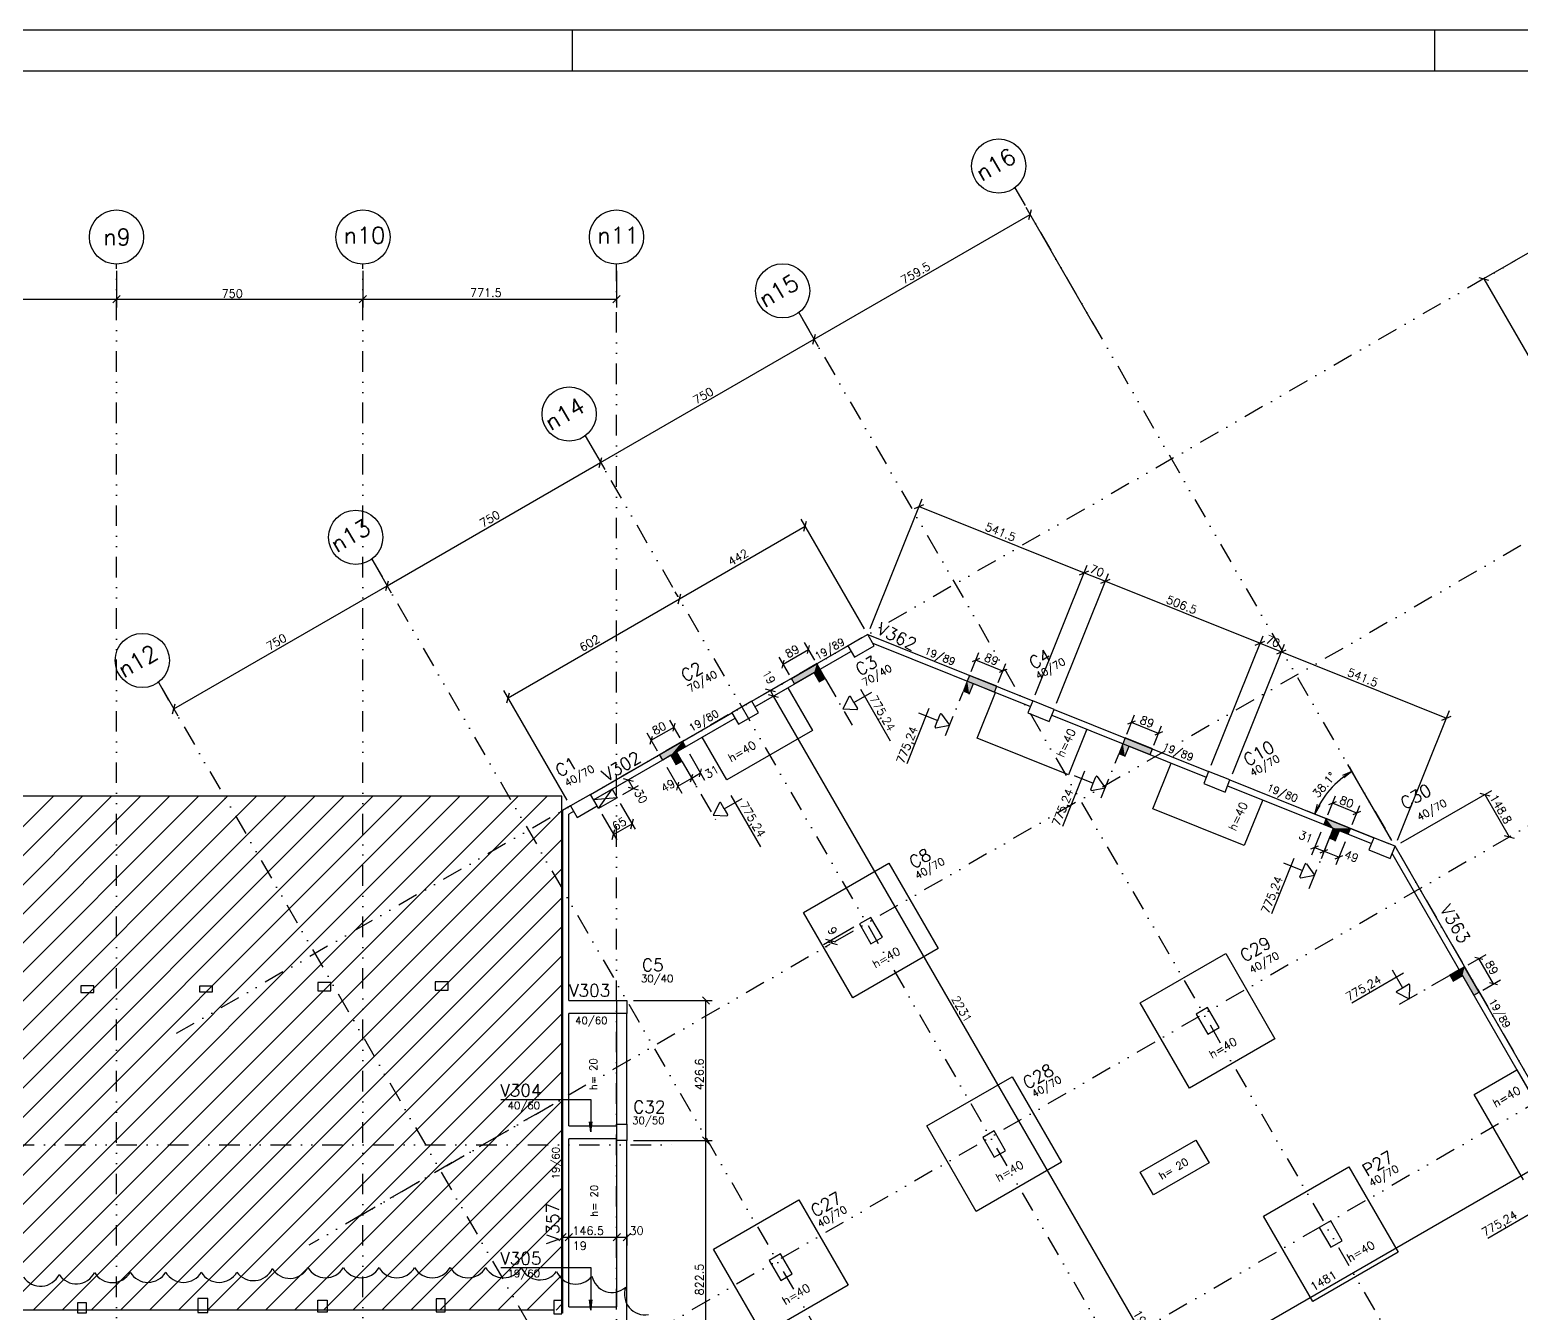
# Model space of a CAD drawing. Extents: x 550442 to 565317, y -292 to 10221.
# Drawn here: x 558416 to 562955, y 6315 to 10221 of the extents above; entities that cross this region are included whole.
import ezdxf

# ---------------------------------------------------------------- set-up
doc = ezdxf.new("R2010")
doc.units = 0
doc.header["$LTSCALE"] = 125
doc.header["$MEASUREMENT"] = 0
doc.linetypes.add('DIVIDE', pattern=[1.25, 0.5, -0.25, 0, -0.25, 0, -0.25])
doc.linetypes.add('ESTILO_TQS_0003', pattern=[0.91, 0.5, -0.2, 0.01, -0.2])
doc.layers.get('0').update_dxf_attribs({"linetype": 'CONTINUOUS'})
for name, color, linetype in [('110', 113, 'CONTINUOUS'), ('204', 7, 'ESTILO_TQS_0003'), ('205', 14, 'DIVIDE'), ('216', 7, 'CONTINUOUS'), ('219', 240, 'CONTINUOUS'), ('220', 4, 'CONTINUOUS'), ('221', 5, 'CONTINUOUS'), ('222', 6, 'CONTINUOUS'), ('226', 10, 'CONTINUOUS'), ('230', 3, 'CONTINUOUS'), ('232', 7, 'CONTINUOUS'), ('238', 11, 'CONTINUOUS'), ('239', 4, 'CONTINUOUS'), ('250', 5, 'CONTINUOUS')]:
    doc.layers.add(name, color=color, linetype=linetype)
doc.styles.get("Standard").update_dxf_attribs({"font": 'ROMANS.SHX'})

# ---------------------------------------------------------------- blocks, each defined once
blk = doc.blocks.new('_H179BAF5357-002')
for p, q in [((4503.446365, 3266.009497), (6067.321825, 4829.884958)), ((4591.834712, 3266.009497), (6155.710173, 4829.884958)), ((4680.22306, 3266.009497), (6244.09852, 4829.884958)), ((4768.611408, 3266.009497), (6332.486868, 4829.884958)), ((4856.999755, 3266.009497), (6420.875216, 4829.884958)), ((4945.388103, 3266.009497), (6509.263563, 4829.884958)), ((5033.77645, 3266.009497), (6597.651911, 4829.884958)), ((5122.164798, 3266.009497), (6686.040259, 4829.884958)), ((5210.553146, 3266.009497), (6774.428606, 4829.884958)), ((5298.941493, 3266.009497), (6862.816954, 4829.884958)), ((5387.329841, 3266.009497), (6951.205302, 4829.884958)), ((5475.718189, 3266.009497), (7039.593649, 4829.884958)), ((5564.106536, 3266.009497), (7127.981997, 4829.884958)), ((5652.494884, 3266.009497), (7216.370345, 4829.884958)), ((5740.883232, 3266.009497), (7304.758692, 4829.884958)), ((5829.271579, 3266.009497), (7393.14704, 4829.884958)), ((5917.659927, 3266.009497), (7481.535388, 4829.884958)), ((6006.048275, 3266.009497), (7569.923735, 4829.884958)), ((6094.436622, 3266.009497), (7614.692067, 4786.264942)), ((6182.82497, 3266.009497), (7614.692067, 4697.876595)), ((6271.213318, 3266.009497), (7614.692067, 4609.488247)), ((6359.601665, 3266.009497), (7614.692067, 4521.099899)), ((6447.990013, 3266.009497), (7614.692067, 4432.711552)), ((6536.37836, 3266.009497), (7614.692067, 4344.323204)), ((6624.766708, 3266.009497), (7614.692067, 4255.934856)), ((6713.155056, 3266.009497), (7614.692067, 4167.546509)), ((6801.543403, 3266.009497), (7614.692067, 4079.158161)), ((6889.931751, 3266.009497), (7614.692067, 3990.769813)), ((6978.320099, 3266.009497), (7614.692067, 3902.381466)), ((7066.708446, 3266.009497), (7614.692067, 3813.993118)), ((7155.096794, 3266.009497), (7614.692067, 3725.604771)), ((7243.485142, 3266.009497), (7614.692067, 3637.216423)), ((7331.873489, 3266.009497), (7614.692067, 3548.828075)), ((7420.261837, 3266.009497), (7614.692067, 3460.439728)), ((7508.650185, 3266.009497), (7614.692067, 3372.05138)), ((7597.038532, 3266.009497), (7614.692067, 3283.663032))]:
    blk.add_line(p, q)

msp = doc.modelspace()

# ---------------------------------------------------------------- linework, layer by layer
for p, q in [((550442.2, 10220.8), (565317.2, 10220.8)), ((560067.2, 10095.8), (560067.2, 10220.8)), ((562692.2, 10095.8), (562692.2, 10220.8))]:
    msp.add_line(p, q)
at = {"layer": '110'}
for points in [[(560803.2, 8264.8), (560811, 8291.2), (560733.9, 8246.7)], [(560803.2, 8264.8), (560733.9, 8246.7), (560743.4, 8230.2)], [(560803.2, 8264.8), (560743.4, 8230.2), (560803.2, 8264.8)], [(560803.2, 8264.8), (560820.5, 8274.7), (560811, 8291.2)], [(560803.2, 8264.8), (560837.7, 8245), (560820.5, 8274.7)], [(560803.2, 8264.8), (560820.5, 8274.7), (560820.5, 8274.7)], [(560803.2, 8264.8), (560820.4, 8235), (560837.7, 8245)], [(561256.3, 8206.5), (561269.1, 8238.3), (561274.8, 8199.1)], [(561269.1, 8238.3), (561256.3, 8206.5), (561269.1, 8238.3)], [(561269.1, 8238.3), (561276.2, 8256), (561274.8, 8199.1)], [(561274.8, 8199.1), (561276.2, 8256), (561287.6, 8230.9)], [(561276.2, 8256), (561358.8, 8222.8), (561287.6, 8230.9)], [(561287.6, 8230.9), (561358.8, 8222.8), (561351.7, 8205.2)], [(560401.9, 8055), (560332.6, 8015), (560342.1, 7998.5)], [(560401.9, 8055), (560342.1, 7998.5), (560367.3, 8013.1)], [(560401.9, 8055), (560367.3, 8013.1), (560384.5, 8023)], [(560401.9, 8055), (560384.5, 8023), (560411.4, 8038.5)], [(561729.9, 8016.2), (561742.7, 8048.1), (561748.4, 8008.8)], [(561742.7, 8048.1), (561729.9, 8016.2), (561742.7, 8048.1)], [(561742.7, 8048.1), (561749.8, 8065.7), (561748.4, 8008.8)], [(561748.4, 8008.8), (561749.8, 8065.7), (561761.2, 8040.7)], [(561749.8, 8065.7), (561832.4, 8032.5), (561761.2, 8040.7)], [(561761.2, 8040.7), (561832.4, 8032.5), (561825.3, 8014.9)], [(560384.5, 8023), (560367.3, 8013.1), (560384.4, 7983.3)], [(560384.5, 8023), (560384.4, 7983.3), (560401.7, 7993.3)], [(562382.9, 7790.9), (562354.2, 7802.5), (562361.2, 7820.1)], [(562382.9, 7790.9), (562361.2, 7820.1), (562435.5, 7790.3)], [(562382.9, 7790.9), (562388.6, 7751.7), (562370.1, 7759.1)], [(562382.9, 7790.9), (562435.5, 7790.3), (562401.4, 7783.5)], [(562382.9, 7790.9), (562401.4, 7783.5), (562388.6, 7751.7)], [(562401.4, 7783.5), (562435.5, 7790.3), (562428.4, 7772.7)], [(562775.9, 7342.6), (562736.2, 7342.7), (562765.9, 7359.8)], [(562775.9, 7342.6), (562765.9, 7359.8), (562782.4, 7369.3)], [(562775.9, 7342.6), (562765.9, 7359.8), (562765.9, 7359.8)], [(562775.9, 7342.6), (562782.4, 7369.3), (562826.9, 7292.2)], [(562775.9, 7342.6), (562746.1, 7325.4), (562736.2, 7342.7)], [(562775.9, 7342.6), (562826.9, 7292.2), (562810.4, 7282.7)], [(562775.9, 7342.6), (562810.4, 7282.7), (562775.9, 7342.6)]]:
    msp.add_solid(points, dxfattribs=at)
at = {"layer": '204'}
for p, q in [((560837.7, 8245), (560918.6, 8104.8)), ((561202.9, 8073.5), (561256.3, 8206.5)), ((560401.7, 7993.3), (560512, 7802.2)), ((561676.5, 7883.2), (561729.9, 8016.2)), ((562309.2, 7607.4), (562370.1, 7759.1)), ((562584.6, 7255.2), (562736.2, 7342.7))]:
    msp.add_line(p, q, dxfattribs=at)
at = {"layer": '205'}
for p, q in [((561413.8, 9739.8), (564036.2, 5197.6)), ((562980.4, 9543.7), (558858.1, 7163.7)), ((558680, 2922.2), (558680, 9507.5)), ((559430, 2922.2), (559430, 9507.5)), ((560201.5, 2884.7), (560201.5, 9507.5)), ((560756.1, 9360), (563378.5, 4817.9)), ((560106.5, 8985), (562729, 4442.8)), ((563360.1, 8885.9), (559265.7, 6522)), ((559457, 8610), (562079.5, 4067.8)), ((558807.5, 8235), (561429.9, 3692.8)), ((563735.1, 8237), (559640.7, 5867.5)), ((564105.4, 7595.1), (559970.7, 5208)), ((559412.9, 6607), (560047, 6973.1)), ((554612, 6827.3), (560390.1, 6827.3))]:
    msp.add_line(p, q, dxfattribs=at)
at = {"layer": '216'}
for p, q in [((561456.5, 9643.8), (561464.6, 9674)), ((562825.4, 9467), (562855.6, 9458.9)), ((558668.9, 9389.7), (558691, 9411.8)), ((558668.9, 9389.7), (558691, 9411.8)), ((559418.9, 9389.7), (559441, 9411.8)), ((559418.9, 9389.7), (559441, 9411.8)), ((560190.4, 9389.7), (560212.5, 9411.8)), ((560798.7, 9264), (560806.8, 9294.2)), ((560798.7, 9264), (560806.8, 9294.2)), ((560149.2, 8889), (560157.3, 8919.2)), ((560149.2, 8889), (560157.3, 8919.2)), ((561108.1, 8764.3), (561136.9, 8776.6)), ((560771.7, 8694.9), (560779.8, 8725.1)), ((559499.7, 8514), (559507.8, 8544.2)), ((559499.7, 8514), (559507.8, 8544.2)), ((561610.6, 8562.5), (561639.3, 8574.7)), ((561610.6, 8562.5), (561639.3, 8574.7)), ((561675.5, 8536.4), (561704.3, 8548.6)), ((561675.5, 8536.4), (561704.3, 8548.6)), ((560388.9, 8473.9), (560397, 8504.1)), ((560388.9, 8473.9), (560397, 8504.1)), ((562145.5, 8347.6), (562174.2, 8359.8)), ((562145.5, 8347.6), (562174.2, 8359.8)), ((562210.5, 8321.5), (562239.2, 8333.8)), ((562210.5, 8321.5), (562239.2, 8333.8)), ((558850.2, 8139), (558858.3, 8169.2)), ((559867.5, 8172.9), (559875.6, 8203.1)), ((560684.9, 8205.7), (560654.8, 8213.7)), ((560694.4, 8189.2), (560664.3, 8197.3)), ((560694.4, 8189.2), (560664.3, 8197.3)), ((562712.9, 8119.6), (562741.7, 8131.9)), ((562439.4, 7963.3), (562410.6, 7951.4)), ((562439.4, 7963.3), (562414.6, 7944.3)), ((562828.7, 7897.7), (562858.9, 7889.6)), ((562327.1, 7833.8), (562334.8, 7864.1)), ((562327.1, 7833.8), (562342.4, 7861.1)), ((562903.1, 7768.8), (562933.3, 7760.7)), ((560838, 7452.9), (560868.2, 7444.8)), ((560842.5, 7445.1), (560872.7, 7437)), ((560026.3, 6534.9), (560048.4, 6557)), ((560045.3, 6534.9), (560067.4, 6557)), ((560045.3, 6534.9), (560067.4, 6557)), ((560191.9, 6534.9), (560214, 6557)), ((560191.9, 6534.9), (560214, 6557)), ((560221.9, 6534.9), (560244, 6557))]:
    msp.add_line(p, q, dxfattribs=at)
at = {"layer": '216', "linetype": 'Continuous'}
for p, q in [((560782.6, 8322.6), (560789.1, 8346.8)), ((561306.4, 8307.5), (561283.4, 8297.7)), ((560705.5, 8278.1), (560712, 8302.2)), ((560811, 8291.2), (560811, 8291.2)), ((561389, 8274.3), (561366, 8264.5)), ((560733.9, 8246.7), (560733.9, 8246.7)), ((561276.2, 8256), (561276.2, 8256)), ((561358.8, 8222.8), (561358.8, 8222.8)), ((560373.5, 8086.4), (560380, 8110.6)), ((561780, 8117.2), (561757, 8107.4)), ((561862.6, 8084.1), (561839.6, 8074.2)), ((560304.2, 8046.4), (560310.7, 8070.6)), ((560401.9, 8055), (560401.9, 8055)), ((560411.4, 8038.5), (560411.4, 8038.5)), ((561749.8, 8065.7), (561749.8, 8065.7)), ((560332.6, 8015), (560332.6, 8015)), ((560342.1, 7998.5), (560342.1, 7998.5)), ((560401.7, 7993.3), (560401.7, 7993.3)), ((560401.7, 7993.3), (560401.7, 7993.3)), ((561832.4, 8032.5), (561832.4, 8032.5)), ((560222.2, 7942), (560252.3, 7934)), ((560427.1, 7931.6), (560433.6, 7955.7)), ((560427.1, 7931.6), (560433.6, 7955.7)), ((560454, 7947.1), (560460.4, 7971.2)), ((560188.2, 7909.7), (560188.2, 7909.7)), ((560237.2, 7916.1), (560267.3, 7908)), ((560384.7, 7907.1), (560391.1, 7931.2)), ((560203.2, 7883.7), (560203.2, 7883.7)), ((560203.2, 7883.7), (560203.2, 7883.7)), ((562391.5, 7871.6), (562368.5, 7861.8)), ((560146.9, 7851.2), (560146.9, 7851.2)), ((560245.1, 7788.9), (560253.2, 7819.1)), ((562361.2, 7820.1), (562361.2, 7820.1)), ((562465.7, 7841.8), (562442.7, 7832)), ((560188.8, 7756.4), (560196.9, 7786.6)), ((562354.2, 7802.5), (562354.2, 7802.5)), ((562382.9, 7790.9), (562382.9, 7790.9)), ((562382.9, 7790.9), (562382.9, 7790.9)), ((562428.4, 7772.7), (562428.4, 7772.7)), ((562435.5, 7790.3), (562435.5, 7790.3)), ((562314.6, 7727.7), (562337.6, 7737.5)), ((562343.3, 7716.1), (562366.3, 7725.9)), ((562343.3, 7716.1), (562366.3, 7725.9)), ((562388.8, 7697.9), (562411.8, 7707.7)), ((562837.9, 7391.2), (562813.8, 7397.7)), ((562782.4, 7369.3), (562782.4, 7369.3)), ((562882.5, 7314.1), (562858.3, 7320.6)), ((560233, 7266.9), (560233, 7266.9)), ((560484.9, 7255.9), (560462.8, 7278)), ((562826.9, 7292.2), (562826.9, 7292.2)), ((560233, 6840.3), (560233, 6840.3)), ((560233, 6840.3), (560233, 6840.3)), ((560484.9, 6829.3), (560462.8, 6851.4)), ((560484.9, 6829.3), (560462.8, 6851.4))]:
    msp.add_line(p, q, dxfattribs=at)
at = {"layer": '219', "linetype": 'Continuous'}
for centre, start, end in [((559097.2, 6476.4), 215.5731, 335.5731), ((559207.3, 6483.4), 211.7423, 331.7423), ((559316.4, 6485.1), 210.038, 330.038), ((559424.7, 6485.2), 210.0057, 330.0057), ((559533, 6485.2), 210.0011, 330.0011), ((559641.2, 6485.2), 210, 330), ((559749.5, 6485.2), 210, 330), ((559857.7, 6485.2), 210, 330), ((559969.1, 6479), 203.614, 323.614), ((558449.1, 6459.7), 214.13, 334.13), ((558557.5, 6466.8), 213.425, 333.425), ((558667.2, 6470.6), 210.5185, 330.5185), ((558775.7, 6471.2), 210.0878, 330.0878), ((558884, 6471.3), 210.0173, 330.0173), ((558992.2, 6471.3), 210.0033, 330.0033), ((560077.1, 6465.9), 202.5704, 322.5704), ((560188, 6440.6), 191.7479, 311.7479), ((560288.2, 6372.4), 159.7452, 279.7452)]:
    msp.add_arc(centre, 62.5, start, end, dxfattribs=at)
at = {"layer": '220'}
for points in [[(560905.3, 8345.6), (560925.3, 8311), (560985.9, 8346), (560965.9, 8380.6), (560905.3, 8345.6)], [(560820.4, 8235), (560803.2, 8264.8), (560743.4, 8230.2), (560733.9, 8246.7), (560811, 8291.2), (560820.5, 8274.7), (560820.5, 8274.7), (560837.7, 8245)], [(561274.8, 8199.1), (561287.6, 8230.9), (561351.7, 8205.2), (561358.8, 8222.8), (561276.2, 8256), (561269.1, 8238.3), (561269.1, 8238.3), (561256.3, 8206.5)], [(560552.8, 8142.1), (560572.8, 8107.5), (560633.4, 8142.5), (560613.4, 8177.1), (560552.8, 8142.1)], [(561468.4, 8178.8), (561453.4, 8141.7), (561518.4, 8115.6), (561533.3, 8152.7), (561468.4, 8178.8)], [(560384.4, 7983.3), (560367.3, 8013.1), (560342.1, 7998.5), (560332.6, 8015), (560401.9, 8055), (560411.4, 8038.5), (560384.5, 8023), (560401.7, 7993.3)], [(561748.4, 8008.8), (561761.2, 8040.7), (561825.3, 8014.9), (561832.4, 8032.5), (561749.8, 8065.7), (561742.7, 8048.1), (561742.7, 8048.1), (561729.9, 8016.2)], [(562003.3, 7963.9), (561988.4, 7926.8), (562053.3, 7900.7), (562068.2, 7937.8), (562003.3, 7963.9)], [(560061.7, 7858.6), (560081.7, 7824), (560142.4, 7859), (560122.4, 7893.6), (560061.7, 7858.6)], [(562388.6, 7751.7), (562401.4, 7783.5), (562428.4, 7772.7), (562435.5, 7790.3), (562361.2, 7820.1), (562354.2, 7802.5), (562382.9, 7790.9), (562370.1, 7759.1)], [(562505.8, 7762), (562490.8, 7724.9), (562555.8, 7698.8), (562570.7, 7736), (562505.8, 7762)], [(560975.7, 7519.7), (560941, 7499.7), (560976, 7439), (561010.7, 7459), (560975.7, 7519.7)], [(562746.1, 7325.4), (562775.9, 7342.6), (562810.4, 7282.7), (562826.9, 7292.2), (562782.4, 7369.3), (562765.9, 7359.8), (562765.9, 7359.8), (562736.2, 7342.7)], [(560203, 7266.9), (560233, 7266.9), (560233, 7226.9), (560203, 7226.9), (560203, 7266.9)], [(562000.2, 7245.1), (561965.6, 7225.1), (562000.6, 7164.5), (562035.2, 7184.5), (562000.2, 7245.1)], [(560203, 6890.3), (560233, 6890.3), (560233, 6840.3), (560203, 6840.3), (560203, 6890.3)], [(561350.7, 6870.1), (561316, 6850.1), (561351, 6789.5), (561385.7, 6809.5), (561350.7, 6870.1)], [(562374.9, 6596.1), (562340.3, 6576.1), (562375.3, 6515.4), (562409.9, 6535.4), (562374.9, 6596.1)], [(560701.1, 6495.1), (560666.5, 6475.1), (560701.5, 6414.5), (560736.1, 6434.5), (560701.1, 6495.1)]]:
    msp.add_lwpolyline(points, dxfattribs=at)
at = {"layer": '221'}
for centre in [(561364.8, 9806.2), (558680, 9590), (559430, 9590), (560201.5, 9590), (560707, 9426.4), (560057.5, 9051.4), (559408, 8676.4), (558758.5, 8301.4)]:
    msp.add_circle(centre, 82.5, dxfattribs=at)
at = {"layer": '222'}
msp.add_line((550754.7, 10095.8), (565192.2, 10095.8), dxfattribs=at)
at = {"layer": '226'}
for points in [[(558571.4, 7290.7), (558611.4, 7290.7), (558611.4, 7310.8), (558571.4, 7310.8), (558571.4, 7290.7)], [(558933.5, 7311.7), (558971.4, 7311.7), (558971.4, 7291.8), (558933.5, 7291.8), (558933.5, 7311.7)], [(559292.4, 7296.3), (559332.3, 7296.3), (559332.3, 7321.4), (559292.4, 7321.4), (559292.4, 7296.3)], [(559649.8, 7298.3), (559689.8, 7298.3), (559689.8, 7323.2), (559649.8, 7323.2), (559649.8, 7298.3)]]:
    msp.add_lwpolyline(points, dxfattribs=at)
at = {"layer": '230'}
for points in [[(558927.6, 6316.9), (558957.6, 6316.9), (558957.6, 6359.7), (558927.6, 6359.7), (558927.6, 6316.9)], [(559292.6, 6354.7), (559321.5, 6354.7), (559321.5, 6317.9), (559292.6, 6317.9), (559292.6, 6354.7)], [(559652.3, 6318.9), (559680, 6318.9), (559680, 6358.5), (559652.3, 6358.5), (559652.3, 6318.9)], [(560010.4, 6312.6), (560035.4, 6312.6), (560035.4, 6353.6), (560010.4, 6353.6), (560010.4, 6312.6)], [(558562.6, 6347.9), (558587.7, 6347.9), (558587.7, 6315.1), (558562.6, 6315.1), (558562.6, 6347.9)]]:
    msp.add_lwpolyline(points, dxfattribs=at)
at = {"layer": '232'}
for p, q in [((560035.2, 6353.6), (560035.2, 7888.2)), ((560010.4, 6324.3), (555697.5, 6324.3))]:
    msp.add_line(p, q, dxfattribs=at)
at = {"layer": '238'}
for p, q in [((560965.9, 8380.6), (561468.4, 8178.8)), ((560981.3, 8353.9), (561461.3, 8161.1)), ((560613.4, 8177.1), (560905.3, 8345.6)), ((560622.9, 8160.7), (560914.8, 8329.1)), ((560622.9, 8160.7), (560722.5, 8218.2)), ((560722.5, 8218.2), (560797.5, 8088.3)), ((560909.8, 8191.4), (560890.2, 8154)), ((560924.1, 8173.5), (560913.8, 8191.4)), ((560924.1, 8173.5), (560978.2, 8204.8)), ((560924.1, 8173.5), (560934.5, 8155.6)), ((560944.1, 8213.9), (561034.6, 8057.1)), ((561298.6, 8064.8), (561354.6, 8204)), ((561354.6, 8204), (561461.3, 8161.1)), ((560122.4, 7893.6), (560552.8, 8142.1)), ((560131.9, 7877.2), (560562.3, 8125.7)), ((560462.7, 8068.2), (560562.3, 8125.7)), ((560890.2, 8154), (560932.4, 8152.2)), ((561085.9, 7987.9), (561153.4, 8155.9)), ((561120.9, 8142), (561178.9, 8118.7)), ((561178.9, 8118.7), (561186.6, 8137.9)), ((561190.5, 8138.4), (561215.2, 8104.1)), ((561526.2, 8135), (561996.2, 7946.3)), ((561526.2, 8135), (561632.9, 8092.2)), ((561533.3, 8152.7), (562003.3, 7963.9)), ((560797.5, 8088.3), (560537.7, 7938.3)), ((561171.1, 8099.5), (561178.8, 8118.7)), ((561173.7, 8096.4), (561215.2, 8104.1)), ((561632.9, 8092.2), (561577, 7953)), ((560537.7, 7938.3), (560462.7, 8068.2)), ((561577, 7953), (561298.6, 8064.8)), ((561833.6, 7849.9), (561889.5, 7989.1)), ((561559.5, 7797.6), (561627, 7965.6)), ((561594.5, 7951.7), (561652.5, 7928.4)), ((561652.5, 7928.4), (561660.2, 7947.6)), ((561664.2, 7948.1), (561688.8, 7913.8)), ((561644.8, 7909.2), (561652.5, 7928.4)), ((561647.3, 7906.2), (561688.8, 7913.8)), ((562061.2, 7920.2), (562498.7, 7744.4)), ((562068.2, 7937.8), (562505.8, 7762)), ((560061.7, 7858.6), (560037.4, 7844.5)), ((560515.1, 7868.2), (560495.5, 7830.8)), ((560529.4, 7850.4), (560519.1, 7868.3)), ((560529.4, 7850.4), (560583.5, 7881.6)), ((560549.4, 7890.8), (560639.9, 7734)), ((562167.9, 7877.3), (562112, 7738.1)), ((560037.4, 7844.5), (560037.4, 6314.9)), ((560071.2, 7842.2), (560056.4, 7833.6)), ((560056.4, 7266.9), (560056.4, 7833.6)), ((560495.5, 7830.8), (560537.7, 7829.1)), ((560529.4, 7850.4), (560539.8, 7832.5)), ((562112, 7738.1), (561833.6, 7849.9)), ((563015.4, 6965.8), (562570.7, 7736)), ((562196.1, 7531.6), (562263.6, 7699.6)), ((562231.1, 7685.7), (562289.1, 7662.4)), ((562289.1, 7662.5), (562296.8, 7681.6)), ((562300.8, 7682.1), (562325.4, 7647.9)), ((562998.9, 6956.3), (562561.7, 7713.5)), ((562281.4, 7643.3), (562289.1, 7662.4)), ((562283.9, 7640.2), (562325.4, 7647.9)), ((562562.4, 7359.7), (562593.6, 7305.6)), ((562439.7, 7260), (562596.5, 7350.6)), ((562593.6, 7305.6), (562611.5, 7315.9)), ((562614.9, 7313.9), (562613.2, 7271.7)), ((560056.4, 7266.9), (560203, 7266.9)), ((562575.7, 7295.2), (562593.6, 7305.6)), ((562575.8, 7291.3), (562613.2, 7271.7)), ((560203, 7226.9), (560056.4, 7226.9)), ((560056.4, 6885.3), (560056.4, 7226.9)), ((560203, 6890.3), (560203, 7226.9)), ((560233, 6890.3), (560233, 7226.9)), ((562811.5, 6980.9), (562941.4, 7055.9)), ((562941.4, 7055.9), (562998.9, 6956.3)), ((562961.5, 6721.1), (562811.5, 6980.9)), ((560056.4, 6885.3), (560203, 6885.3)), ((560203, 6845.3), (560056.4, 6845.3)), ((560056.4, 6333.9), (560056.4, 6845.3)), ((560203, 6333.9), (560203, 6840.3)), ((560233, 6087.8), (560233, 6840.3)), ((562853.4, 6543.5), (563010.2, 6634.1)), ((560056.4, 6333.9), (560203, 6333.9))]:
    msp.add_line(p, q, dxfattribs=at)
for points in [[(560203.2, 7883.7), (560146.9, 7851.2), (560131.9, 7877.2), (560188.2, 7909.7), (560203.2, 7883.7)], [(560770.9, 7534.3), (561030.7, 7684.3), (561180.7, 7424.4), (560920.9, 7274.4), (560770.9, 7534.3)], [(561795.5, 7259.7), (562055.3, 7409.7), (562205.3, 7149.9), (561945.5, 6999.9), (561795.5, 7259.7)], [(561145.9, 6884.7), (561405.7, 7034.7), (561555.7, 6774.9), (561295.9, 6624.9), (561145.9, 6884.7)], [(562170.2, 6610.6), (562430, 6760.6), (562580, 6500.8), (562320.2, 6350.8), (562170.2, 6610.6)], [(560496.4, 6509.7), (560756.2, 6659.7), (560906.2, 6399.9), (560646.4, 6249.9), (560496.4, 6509.7)]]:
    msp.add_lwpolyline(points, dxfattribs=at)
for centre, start, end in [((560911.8, 8190.3), 29.9996, 152.3766), ((560932.5, 8154.5), 267.6273, 29.9996), ((561188.7, 8137), 35.7418, 158.1188), ((561173.3, 8098.7), 158.1188, 280.491), ((561662.3, 7946.8), 35.7418, 158.1188), ((561646.9, 7908.4), 158.1188, 280.491), ((560517.1, 7867.2), 29.9996, 152.3766), ((560537.8, 7831.3), 267.6273, 29.9996), ((562298.9, 7680.8), 35.7418, 158.1188), ((562283.5, 7642.4), 158.1188, 280.491), ((562612.7, 7314), 357.6209, 119.9979), ((562576.8, 7293.3), 119.9979, 242.3702)]:
    msp.add_arc(centre, 2.27, start, end, dxfattribs=at)
at = {"layer": '239'}
msp.add_lwpolyline([(561795.6, 6744.4), (561964.4, 6841.9), (562004.7, 6772.2), (561835.9, 6674.7), (561795.6, 6744.4)], dxfattribs=at)
at = {"layer": '250'}
for p, q in [((561654.6, 9322.6), (561448, 9680.5)), ((560802.8, 9279.1), (561460.5, 9658.9)), ((558680, 9487.5), (558680, 9375.7)), ((559430, 9487.5), (559430, 9375.7)), ((560201.5, 9487.5), (560201.5, 9375.7)), ((562937.6, 9519), (562818.9, 9450.4)), ((562840.5, 9462.9), (563220.3, 8805.2)), ((557930, 9400.7), (558680, 9400.7)), ((558680, 9400.7), (559430, 9400.7)), ((559430, 9400.7), (560201.5, 9400.7)), ((560766.1, 9342.7), (560815.3, 9257.5)), ((560153.3, 8904.1), (560802.8, 9279.1)), ((560116.5, 8967.7), (560165.8, 8882.5)), ((559503.7, 8529.1), (560153.3, 8904.1)), ((560973.4, 8399.2), (561131.8, 8793.6)), ((561122.5, 8770.4), (561624.9, 8568.6)), ((560955.9, 8397.9), (560763.2, 8731.7)), ((560392.9, 8489), (560775.7, 8710)), ((559467, 8592.7), (559516.2, 8507.5)), ((561475.8, 8197.3), (561634.3, 8591.8)), ((561540.8, 8171.2), (561699.2, 8565.7)), ((561624.9, 8568.6), (561689.9, 8542.5)), ((561689.9, 8542.5), (562159.9, 8353.7)), ((558854.2, 8154.1), (559503.7, 8529.1)), ((559871.6, 8188), (560392.9, 8489)), ((560388.2, 8497.2), (560380.4, 8510.7)), ((562010.7, 7982.4), (562169.2, 8376.9)), ((562075.7, 7956.4), (562234.1, 8350.8)), ((562159.9, 8353.7), (562224.8, 8327.6)), ((562224.8, 8327.6), (562727.3, 8125.8)), ((558817.5, 8217.7), (558866.7, 8132.5)), ((560712.8, 8234.5), (560648.2, 8197.2)), ((560051.8, 7875.9), (559859.1, 8209.7)), ((560679.3, 8193.2), (560669.8, 8209.7)), ((561794.8, 6261.1), (560679.3, 8193.2)), ((562578.2, 7754.5), (562736.6, 8149)), ((562560.7, 7753.3), (562426.9, 7985)), ((560146.9, 7851.2), (560188.2, 7909.7)), ((562588, 7746), (562865.4, 7906.1)), ((560035.2, 7888.2), (551997.1, 7888.2)), ((560203.2, 7883.7), (560131.9, 7877.2)), ((562843.8, 7893.6), (562918.2, 7764.7)), ((562552.2, 7743.4), (562303.9, 7843.1)), ((562552.2, 7743.4), (562359.5, 7820.8)), ((560923.7, 7489.7), (560831.4, 7436.4)), ((560853.1, 7448.9), (560857.6, 7441.1)), ((560850.9, 7437.2), (560835.9, 7428.6)), ((561801.5, 6068.3), (563084.1, 6808.8)), ((560037.4, 6546), (560056.4, 6546)), ((560056.4, 6546), (560203, 6546)), ((560203, 6546), (560233, 6546)), ((560233, 6554.4), (560233, 6521)), ((560037.4, 6526.5), (560037.4, 6527.2))]:
    msp.add_line(p, q, dxfattribs=at)
at = {"layer": '250', "linetype": 'Continuous'}
for p, q in [((560804.7, 8302), (560773.4, 8356.3)), ((560727.6, 8257.5), (560696.3, 8311.8)), ((560708.8, 8290.2), (560785.9, 8334.7)), ((561280.8, 8267.6), (561304.2, 8325.8)), ((561377.5, 8269.4), (561294.9, 8302.6)), ((561363.4, 8234.4), (561386.8, 8292.6)), ((561754.5, 8077.3), (561777.8, 8135.5)), ((560326.3, 8025.8), (560295, 8080.1)), ((560307.5, 8058.5), (560376.7, 8098.5)), ((560395.6, 8065.8), (560364.2, 8120.1)), ((561851.1, 8079.1), (561768.5, 8112.3)), ((561837.1, 8044.1), (561860.5, 8102.3)), ((560423.9, 8016.9), (560469.7, 7937.5)), ((560205.5, 7919.7), (560253.5, 7947.4)), ((560354.6, 7976.9), (560400.4, 7897.5)), ((560387.9, 7919.1), (560430.4, 7943.7)), ((560414.2, 7971.7), (560442.9, 7922)), ((560414.2, 7971.7), (560442.9, 7922)), ((560430.4, 7943.7), (560457.2, 7959.1)), ((560220.5, 7893.7), (560268.5, 7921.4)), ((560237.3, 7938), (560252.3, 7912)), ((560213.2, 7866.4), (560258.5, 7787.7)), ((562365.9, 7831.7), (562389.3, 7889.9)), ((562454.2, 7836.9), (562380, 7866.7)), ((562440.1, 7801.9), (562463.5, 7860.1)), ((560156.9, 7833.9), (560202.3, 7755.2)), ((560192.9, 7771.5), (560249.2, 7804)), ((562344.8, 7779.3), (562316.8, 7709.4)), ((562373.6, 7767.7), (562345.5, 7697.8)), ((562373.6, 7767.7), (562345.5, 7697.8)), ((562326.1, 7732.6), (562354.8, 7721)), ((562354.8, 7721), (562400.3, 7702.8)), ((562419.1, 7749.5), (562391, 7679.6)), ((562793.2, 7375.6), (562847.5, 7407)), ((562870.4, 7317.4), (562825.9, 7394.5)), ((562837.7, 7298.5), (562892, 7329.9)), ((560253, 7266.9), (560492.6, 7266.9)), ((560473.8, 6840.3), (560473.8, 7266.9)), ((560253, 6840.3), (560492.6, 6840.3)), ((560253, 6840.3), (560492.6, 6840.3)), ((560473.8, 6017.8), (560473.8, 6840.3))]:
    msp.add_line(p, q, dxfattribs=at)
at = {"layer": '250'}
for points in [[(559849.7, 6965.5), (560123.1, 6965.5), (560123.1, 6866.6), (560119.1, 6897.5), (560123.1, 6866.6), (560127.2, 6897.5)], [(559849.7, 6454), (560123.1, 6454), (560123.1, 6324.6), (560119.1, 6355.6), (560123.1, 6324.6), (560127.2, 6355.6)]]:
    msp.add_lwpolyline(points, dxfattribs=at)
msp.add_arc((562570.7, 7736), 262.6, 120, 158.115, dxfattribs=at)

# ---------------------------------------------------------------- block references
at = {"layer": '221'}
msp.add_blockref('_H179BAF5357-002', (552420.5, 3058.3), dxfattribs=at)

# ---------------------------------------------------------------- texts
at = {"layer": '216'}
for s, height, rotation, p in [('759.5', 25, 30, (561075.9, 9445.5)), ('750', 25, 30, (560444, 9080.6)), ('750', 25, 30, (559794.4, 8705.6)), ('541.5', 25, 338.115, (561320.8, 8698.8)), ('442', 25, 29.9984, (560550.3, 8588.5)), ('70', 25, 338.115, (561639.3, 8570.9)), ('506.5', 25, 338.115, (561872, 8477.4)), ('750', 25, 30, (559144.9, 8330.6)), ('602', 25, 29.9984, (560098.2, 8327.5)), ('19/89', 22.5, 30, (560813.6, 8302.5)), ('70', 25, 338.115, (562174.3, 8356)), ('19/89', 22.5, 338, (561136, 8322.2)), ('40/70', 22.5, 30, (561484.9, 8242.3)), ('70/40', 22.5, 30, (560425.5, 8203.7)), ('19', 25, 300, (560644, 8263.5)), ('70/40', 22.5, 30, (560957, 8222.2)), ('541.5', 25, 338.115, (562423.2, 8256)), ('775,24', 25, 300, (560970.4, 8185.8)), ('19/80', 22.5, 30, (560430.1, 8084.3)), ('775,24', 25, 68.118, (561075.4, 7985.1)), ('h=40', 25, 65, (561561.6, 8004.1)), ('h=40', 25, 30, (560550.3, 7991.1)), ('19/89', 22.5, 338, (561860.8, 8031.3)), ('40/70', 22.5, 30, (562137.2, 7947.2)), ('40/70', 22.5, 30, (560051.5, 7916.1)), ('38.1%%d', 25, 49.0575, (562335.8, 7881.3)), ('775,24', 25, 68.118, (561549.1, 7794.9)), ('19/80', 22.5, 338, (562178.2, 7906.3)), ('775,24', 25, 300, (560575.7, 7862.7)), ('h=40', 25, 65, (562085, 7780.5)), ('40/70', 22.5, 30, (562645.4, 7812.1)), ('148.8', 25, 300, (562857.5, 7884.9)), ('40/70', 22.5, 30, (561117.7, 7634.4)), ('775,24', 25, 68.118, (562185.7, 7528.9)), ('9', 25, 300, (560842.9, 7481.5)), ('h=40', 25, 30, (560989.4, 7363.6)), ('40/70', 22.5, 30, (562135.5, 7347.7)), ('775,24', 25, 29.9971, (562429.8, 7264.3)), ('2231', 25, 300, (561220.1, 7271.6)), ('19/89', 22.5, 300, (562855.1, 7264.8)), ('h=40', 25, 30, (562013.9, 7089)), ('h= 20', 22.5, 90, (560142.3, 6993.4)), ('40/70', 22.5, 30, (561473.3, 6970.3)), ('h=40', 25, 30, (562877, 6940)), ('19/60', 22.5, 90, (560027.8, 6722.3)), ('h=40', 25, 30, (561364.4, 6714)), ('h= 20', 22.5, 30, (561860.3, 6720.6)), ('40/70', 22.5, 30, (562499.5, 6699)), ('h= 20', 22.5, 90, (560144.7, 6608.3)), ('40/70', 22.5, 30, (560820.6, 6574.8)), ('775,24', 25, 29.9971, (562843.5, 6547.8)), ('h=40', 25, 30, (562433, 6469.5)), ('h=40', 25, 30, (560714.9, 6339)), ('1481', 25, 30, (562322.2, 6381.4)), ('19', 25, 300, (561772.2, 6315.4))]:
    msp.add_text(s, height=height, rotation=rotation, dxfattribs=at).set_placement(p)
for s, height, p in [('750', 25, (558999.9, 9405.5)), ('771.5', 25, (559755.7, 9408.2)), ('30/40', 22.5, (560276.1, 7322)), ('40/60', 22.5, (560075.9, 7194.6)), ('40/60', 22.5, (559870.5, 6935.9)), ('30/50', 22.5, (560249.5, 6890.1)), ('146.5', 25, (560067.2, 6553.5)), ('30', 25, (560241.3, 6553.5)), ('19', 25, (560068.2, 6507.7)), ('19/60', 22.5, (559870.5, 6424.5))]:
    msp.add_text(s, height=height, dxfattribs=at).set_placement(p)
at = {"layer": '216', "linetype": 'Continuous'}
for s, rotation, p in [('89', 29.9995, (560724.1, 8307.7)), ('89', 338.1189, (561318.1, 8301.3)), ('89', 338.1189, (561791.7, 8111.1)), ('80', 29.9995, (560318.9, 8073.7)), ('31', 29.9996, (560479.3, 7941.5)), ('30', 300, (560254.3, 7900)), ('49', 29.9991, (560345.8, 7898.5)), ('80', 338.1189, (562399, 7867.2)), ('65', 30, (560197.8, 7783)), ('31', 338.1268, (562274.8, 7761.3)), ('49', 338.1179, (562413.7, 7701.7)), ('89', 299.9981, (562843.4, 7379.1)), ('426.6', 90, (560466.3, 6993.6)), ('822.5', 90, (560466.3, 6369.1))]:
    msp.add_text(s, height=25, rotation=rotation, dxfattribs=at).set_placement(p)
at = {"layer": '220'}
for s, height, rotation, p in [('n16', 50, 30, (561313, 9757.7)), ('n15', 50, 30, (560653, 9373.6)), ('n14', 50, 30, (560001.4, 8998.6)), ('n13', 50, 30, (559349.7, 8628)), ('V362', 37.5, 334, (560990.4, 8384.9)), ('n12', 50, 30, (558702.3, 8246.4)), ('C3', 37.5, 30, (560942.5, 8253.1)), ('C4', 37.5, 30, (561470.5, 8273.2)), ('C2', 37.5, 30, (560411.1, 8234.6)), ('C10', 37.5, 30, (562122.7, 7978.1)), ('C1', 37.5, 30, (560029.1, 7945)), ('V302', 37.5, 30, (560171.4, 7932.3)), ('C30', 37.5, 30, (562600.8, 7846.4)), ('C8', 37.5, 30, (561105.7, 7666.5)), ('V363', 37.5, 300, (562706.1, 7544.6)), ('C29', 37.5, 30, (562112.5, 7382.3)), ('C28', 37.5, 30, (561451.5, 6995.1)), ('P27', 37.5, 30, (562485.1, 6729.9)), ('C27', 37.5, 30, (560806.2, 6605.7)), ('V357', 37.5, 90, (560026.5, 6525.7))]:
    msp.add_text(s, height=height, rotation=rotation, dxfattribs=at).set_placement(p)
for s, height, p in [('n9', 50, (558639.8, 9565.2)), ('n10', 50, (559371.4, 9570.4)), ('n11', 50, (560142.9, 9570.4)), ('C5', 37.5, (560279.1, 7356)), ('V303', 37.5, (560057.1, 7278.3)), ('V304', 37.5, (559847.9, 6974.2)), ('C32', 37.5, (560252.4, 6924.1)), ('V305', 37.5, (559847.9, 6462.8))]:
    msp.add_text(s, height=height, dxfattribs=at).set_placement(p)

doc.saveas('drawing.dxf')
